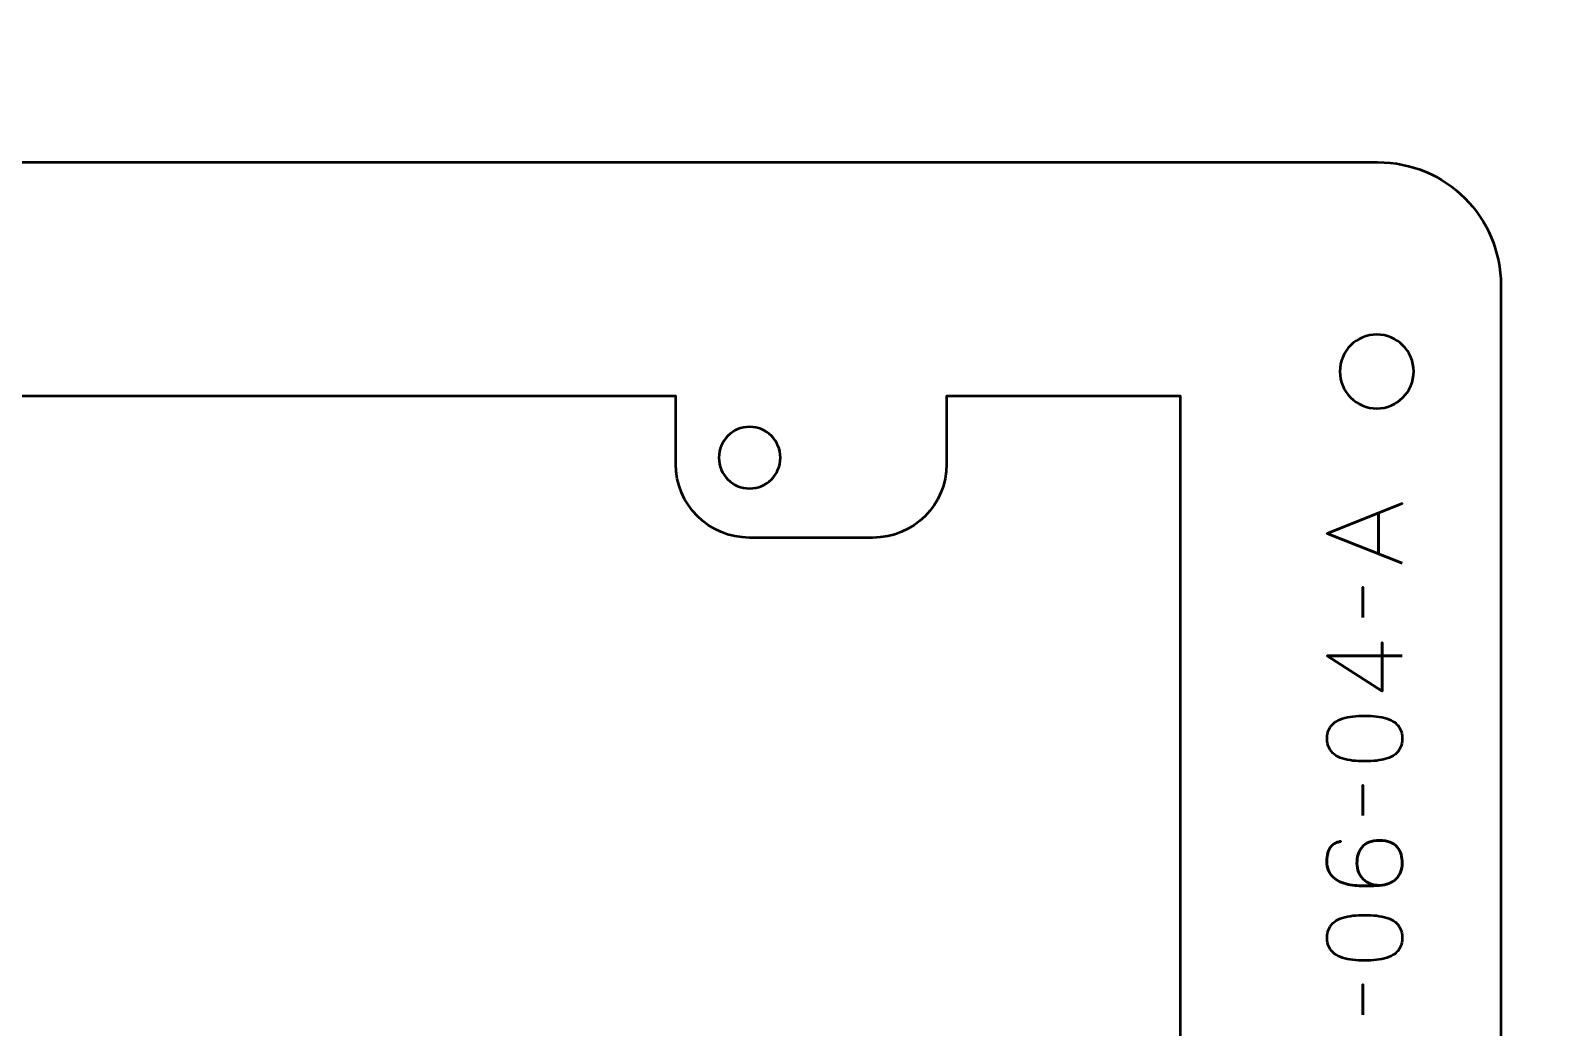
# Model space of a CAD drawing. Header units: centimetres. Extents: x -21 to 0, y -29.7 to 0.
# Drawn here: x -14.82 to -8.64, y -12.41 to -8.36 of the extents above; entities that cross this region are included whole.
import ezdxf

# ---------------------------------------------------------------- set-up
doc = ezdxf.new("R2010")
doc.units = ezdxf.units.CM
doc.header["$MEASUREMENT"] = 0
doc.layers.add('Layer 1', color=7, linetype='Continuous')

msp = doc.modelspace()

# ---------------------------------------------------------------- linework, layer by layer
at = {"layer": 'Layer 1', "color": 1, "lineweight": 53}
msp.add_open_spline([(-21.00003, -29.19995), (-21.00003, -29.19995), (-21.00003, -5.29992), (-21.00003, -5.29992), (-21.00003, -5.29992), (-21.00003, -5.21709), (-20.93286, -5.14992), (-20.85003, -5.14992), (-20.85003, -5.14992), (-20.7672, -5.14992), (-20.70003, -5.08275), (-20.70003, -4.99992), (-20.70003, -4.99992), (-20.70003, -4.91709), (-20.7672, -4.84992), (-20.85003, -4.84992), (-20.85003, -4.84992), (-20.93286, -4.84992), (-21.00003, -4.78275), (-21.00003, -4.69992), (-21.00003, -4.69992), (-21.00003, -4.61709), (-20.93286, -4.54992), (-20.85003, -4.54992), (-20.85003, -4.54992), (-20.7672, -4.54992), (-20.70003, -4.48275), (-20.70003, -4.39992), (-20.70003, -4.39992), (-20.70003, -4.31709), (-20.7672, -4.24992), (-20.85003, -4.24992), (-20.85003, -4.24992), (-20.93286, -4.24992), (-21.00003, -4.18275), (-21.00003, -4.09992), (-21.00003, -4.09992), (-21.00003, -4.01709), (-20.93286, -3.94992), (-20.85003, -3.94992), (-20.85003, -3.94992), (-20.7672, -3.94992), (-20.70003, -3.88275), (-20.70003, -3.79992), (-20.70003, -3.79992), (-20.70003, -3.71709), (-20.7672, -3.64992), (-20.85003, -3.64992), (-20.85003, -3.64992), (-20.93286, -3.64992), (-21.00003, -3.58275), (-21.00003, -3.49992), (-21.00003, -3.49992), (-21.00003, -3.41709), (-20.93286, -3.34992), (-20.85003, -3.34992), (-20.85003, -3.34992), (-20.7672, -3.34992), (-20.70003, -3.28275), (-20.70003, -3.19992), (-20.70003, -3.19992), (-20.70003, -3.11709), (-20.7672, -3.04992), (-20.85003, -3.04992), (-20.85003, -3.04992), (-20.93286, -3.04992), (-21.00003, -2.98275), (-21.00003, -2.89992), (-21.00003, -2.89992), (-21.00003, -2.81709), (-20.93286, -2.74992), (-20.85003, -2.74992), (-20.85003, -2.74992), (-20.7672, -2.74992), (-20.70003, -2.68275), (-20.70003, -2.59992), (-20.70003, -2.59992), (-20.70003, -2.51709), (-20.7672, -2.44992), (-20.85003, -2.44992), (-20.85003, -2.44992), (-20.93286, -2.44992), (-21.00003, -2.38275), (-21.00003, -2.29992), (-21.00003, -2.29992), (-21.00003, -2.21709), (-20.93286, -2.14992), (-20.85003, -2.14992), (-20.85003, -2.14992), (-20.7672, -2.14992), (-20.70003, -2.08275), (-20.70003, -1.99992), (-20.70003, -1.99992), (-20.70003, -1.91709), (-20.7672, -1.84992), (-20.85003, -1.84992), (-20.85003, -1.84992), (-20.93286, -1.84992), (-21.00003, -1.78275), (-21.00003, -1.69992), (-21.00003, -1.69992), (-21.00003, -1.61709), (-20.93286, -1.54992), (-20.85003, -1.54992), (-20.85003, -1.54992), (-20.7672, -1.54992), (-20.70003, -1.48275), (-20.70003, -1.39992), (-20.70003, -1.39992), (-20.70003, -1.31709), (-20.7672, -1.24992), (-20.85003, -1.24992), (-20.85003, -1.24992), (-20.93286, -1.24992), (-21.00003, -1.18275), (-21.00003, -1.09992), (-21.00003, -1.09992), (-21.00003, -1.09992), (-21.00003, -0.49992), (-21.00003, -0.49992), (-21.00003, -0.49992), (-21.00003, -0.22295), (-20.77694, 0.00004), (-20.49994, 0.00004), (-20.49994, 0.00004), (-20.49994, 0.00004), (-0.50008, 0.00004), (-0.50008, 0.00004), (-0.50008, 0.00004), (-0.22294, 0.00004), (0.00002, -0.22295), (0.00002, -0.49992), (0.00002, -0.49992), (0.00002, -0.49992), (0.00002, -29.19995), (0.00002, -29.19995), (0.00002, -29.19995), (0.00002, -29.47695), (-0.22294, -29.70004), (-0.50008, -29.70004), (-0.50008, -29.70004), (-0.50008, -29.70004), (-20.49994, -29.70004), (-20.49994, -29.70004), (-20.49994, -29.70004), (-20.77694, -29.70004), (-21.00003, -29.47695), (-21.00003, -29.19995)], degree=3, knots=[0, 0, 0, 0, 0.027027, 0.027027, 0.027027, 0.027027, 0.0540541, 0.0540541, 0.0540541, 0.0540541, 0.0810811, 0.0810811, 0.0810811, 0.0810811, 0.1081081, 0.1081081, 0.1081081, 0.1081081, 0.1351351, 0.1351351, 0.1351351, 0.1351351, 0.1621622, 0.1621622, 0.1621622, 0.1621622, 0.1891892, 0.1891892, 0.1891892, 0.1891892, 0.2162162, 0.2162162, 0.2162162, 0.2162162, 0.2432432, 0.2432432, 0.2432432, 0.2432432, 0.2702703, 0.2702703, 0.2702703, 0.2702703, 0.2972973, 0.2972973, 0.2972973, 0.2972973, 0.3243243, 0.3243243, 0.3243243, 0.3243243, 0.3513514, 0.3513514, 0.3513514, 0.3513514, 0.3783784, 0.3783784, 0.3783784, 0.3783784, 0.4054054, 0.4054054, 0.4054054, 0.4054054, 0.4324324, 0.4324324, 0.4324324, 0.4324324, 0.4594595, 0.4594595, 0.4594595, 0.4594595, 0.4864865, 0.4864865, 0.4864865, 0.4864865, 0.5135135, 0.5135135, 0.5135135, 0.5135135, 0.5405405, 0.5405405, 0.5405405, 0.5405405, 0.5675676, 0.5675676, 0.5675676, 0.5675676, 0.5945946, 0.5945946, 0.5945946, 0.5945946, 0.6216216, 0.6216216, 0.6216216, 0.6216216, 0.6486486, 0.6486486, 0.6486486, 0.6486486, 0.6756757, 0.6756757, 0.6756757, 0.6756757, 0.7027027, 0.7027027, 0.7027027, 0.7027027, 0.7297297, 0.7297297, 0.7297297, 0.7297297, 0.7567568, 0.7567568, 0.7567568, 0.7567568, 0.7837838, 0.7837838, 0.7837838, 0.7837838, 0.8108108, 0.8108108, 0.8108108, 0.8108108, 0.8378378, 0.8378378, 0.8378378, 0.8378378, 0.8648649, 0.8648649, 0.8648649, 0.8648649, 0.8918919, 0.8918919, 0.8918919, 0.8918919, 0.9189189, 0.9189189, 0.9189189, 0.9189189, 0.9459459, 0.9459459, 0.9459459, 0.9459459, 0.972973, 0.972973, 0.972973, 0.972973, 1, 1, 1, 1], dxfattribs=at)
at = {"layer": 'Layer 1', "color": 3, "lineweight": 53}
msp.add_open_spline([(-17.44996, -16.20001), (-17.44996, -16.20001), (-19.65006, -16.20001), (-19.65006, -16.20001), (-19.65006, -16.20001), (-19.92705, -16.20001), (-20.15001, -15.97692), (-20.15001, -15.69992), (-20.15001, -15.69992), (-20.15001, -15.69992), (-20.15001, -9.39995), (-20.15001, -9.39995), (-20.15001, -9.39995), (-20.15001, -9.12298), (-19.92705, -8.89999), (-19.65006, -8.89999), (-19.65006, -8.89999), (-19.65006, -8.89999), (-9.35009, -8.89999), (-9.35009, -8.89999), (-9.35009, -8.89999), (-9.07309, -8.89999), (-8.84999, -9.12298), (-8.84999, -9.39995), (-8.84999, -9.39995), (-8.84999, -9.39995), (-8.84999, -15.69992), (-8.84999, -15.69992), (-8.84999, -15.69992), (-8.84999, -15.97692), (-9.07309, -16.20001), (-9.35009, -16.20001), (-9.35009, -16.20001), (-9.35009, -16.20001), (-16.04996, -16.20001), (-16.04996, -16.20001)], degree=3, knots=[0, 0, 0, 0, 0.1111111, 0.1111111, 0.1111111, 0.1111111, 0.2222222, 0.2222222, 0.2222222, 0.2222222, 0.3333333, 0.3333333, 0.3333333, 0.3333333, 0.4444444, 0.4444444, 0.4444444, 0.4444444, 0.5555556, 0.5555556, 0.5555556, 0.5555556, 0.6666667, 0.6666667, 0.6666667, 0.6666667, 0.7777778, 0.7777778, 0.7777778, 0.7777778, 0.8888889, 0.8888889, 0.8888889, 0.8888889, 1, 1, 1, 1], dxfattribs=at)
at = {"layer": 'Layer 1', "lineweight": 53}
for points, knots in [([(-9.50367, -9.74998), (-9.50367, -9.66715), (-9.4365, -9.59998), (-9.35367, -9.59998), (-9.35367, -9.59998), (-9.27084, -9.59998), (-9.20367, -9.66715), (-9.20367, -9.74998), (-9.20367, -9.74998), (-9.20367, -9.83281), (-9.27084, -9.89998), (-9.35367, -9.89998), (-9.35367, -9.89998), (-9.4365, -9.89998), (-9.50367, -9.83281), (-9.50367, -9.74998)], [0, 0, 0, 0, 0.25, 0.25, 0.25, 0.25, 0.5, 0.5, 0.5, 0.5, 0.75, 0.75, 0.75, 0.75, 1, 1, 1, 1]), ([(-16.04996, -16.20001), (-16.04996, -16.20001), (-16.04996, -15.15), (-16.04996, -15.15), (-16.04996, -15.15), (-16.04996, -15.15), (-12.2, -15.15), (-12.2, -15.15), (-12.2, -15.15), (-12.2, -15.15), (-12.2, -15), (-12.2, -15), (-12.2, -15), (-12.2, -14.83434), (-12.06566, -14.7), (-11.9, -14.7), (-11.9, -14.7), (-11.9, -14.7), (-11.6, -14.7), (-11.6, -14.7), (-11.6, -14.7), (-11.43434, -14.7), (-11.3, -14.83434), (-11.3, -15), (-11.3, -15), (-11.3, -15), (-11.3, -15.25), (-11.3, -15.25), (-11.3, -15.25), (-11.3, -15.25), (-9.84996, -15.25), (-9.84996, -15.25), (-9.84996, -15.25), (-9.84996, -15.25), (-9.84996, -13.25), (-9.84996, -13.25), (-9.84996, -13.25), (-9.84996, -13.25), (-10.14996, -13.25), (-10.14996, -13.25), (-10.14996, -13.25), (-10.14996, -13.25), (-10.14996, -9.85), (-10.14996, -9.85), (-10.14996, -9.85), (-10.14996, -9.85), (-11.1, -9.85), (-11.1, -9.85), (-11.1, -9.85), (-11.1, -9.85), (-11.1, -10.12502), (-11.1, -10.12502), (-11.1, -10.12502), (-11.1, -10.29068), (-11.23434, -10.42502), (-11.4, -10.42502), (-11.4, -10.42502), (-11.4, -10.42502), (-11.9, -10.42502), (-11.9, -10.42502), (-11.9, -10.42502), (-12.06566, -10.42502), (-12.2, -10.29068), (-12.2, -10.12502), (-12.2, -10.12502), (-12.2, -10.12502), (-12.2, -9.85), (-12.2, -9.85), (-12.2, -9.85), (-12.2, -9.85), (-17.40001, -9.85), (-17.40001, -9.85), (-17.40001, -9.85), (-17.40001, -9.85), (-17.40001, -10.2), (-17.40001, -10.2), (-17.40001, -10.2), (-17.40001, -10.36566), (-17.53435, -10.5), (-17.70001, -10.5), (-17.70001, -10.5), (-17.70001, -10.5), (-17.94996, -10.5), (-17.94996, -10.5), (-17.94996, -10.5), (-17.94996, -10.5), (-17.94996, -11.25), (-17.94996, -11.25), (-17.94996, -11.25), (-17.94996, -11.41566), (-18.0843, -11.55), (-18.24996, -11.55), (-18.24996, -11.55), (-18.24996, -11.55), (-19.14996, -11.55), (-19.14996, -11.55), (-19.14996, -11.55), (-19.31562, -11.55), (-19.44996, -11.68434), (-19.44996, -11.85), (-19.44996, -11.85), (-19.44996, -11.85), (-19.44996, -13.15), (-19.44996, -13.15), (-19.44996, -13.15), (-19.44996, -13.31566), (-19.31562, -13.45), (-19.14996, -13.45), (-19.14996, -13.45), (-19.14996, -13.45), (-18.24996, -13.45), (-18.24996, -13.45), (-18.24996, -13.45), (-18.0843, -13.45), (-17.94996, -13.58434), (-17.94996, -13.75), (-17.94996, -13.75), (-17.94996, -13.75), (-17.94996, -14.7), (-17.94996, -14.7), (-17.94996, -14.7), (-17.94996, -14.7), (-17.6, -14.7), (-17.6, -14.7), (-17.6, -14.7), (-17.54534, -14.7), (-17.4941, -14.71463), (-17.44996, -14.74018), (-17.44996, -14.74018), (-17.44996, -14.74018), (-17.44996, -16.20001), (-17.44996, -16.20001)], [0, 0, 0, 0, 0.030303, 0.030303, 0.030303, 0.030303, 0.0606061, 0.0606061, 0.0606061, 0.0606061, 0.0909091, 0.0909091, 0.0909091, 0.0909091, 0.1212121, 0.1212121, 0.1212121, 0.1212121, 0.1515152, 0.1515152, 0.1515152, 0.1515152, 0.1818182, 0.1818182, 0.1818182, 0.1818182, 0.2121212, 0.2121212, 0.2121212, 0.2121212, 0.2424242, 0.2424242, 0.2424242, 0.2424242, 0.2727273, 0.2727273, 0.2727273, 0.2727273, 0.3030303, 0.3030303, 0.3030303, 0.3030303, 0.3333333, 0.3333333, 0.3333333, 0.3333333, 0.3636364, 0.3636364, 0.3636364, 0.3636364, 0.3939394, 0.3939394, 0.3939394, 0.3939394, 0.4242424, 0.4242424, 0.4242424, 0.4242424, 0.4545455, 0.4545455, 0.4545455, 0.4545455, 0.4848485, 0.4848485, 0.4848485, 0.4848485, 0.5151515, 0.5151515, 0.5151515, 0.5151515, 0.5454545, 0.5454545, 0.5454545, 0.5454545, 0.5757576, 0.5757576, 0.5757576, 0.5757576, 0.6060606, 0.6060606, 0.6060606, 0.6060606, 0.6363636, 0.6363636, 0.6363636, 0.6363636, 0.6666667, 0.6666667, 0.6666667, 0.6666667, 0.6969697, 0.6969697, 0.6969697, 0.6969697, 0.7272727, 0.7272727, 0.7272727, 0.7272727, 0.7575758, 0.7575758, 0.7575758, 0.7575758, 0.7878788, 0.7878788, 0.7878788, 0.7878788, 0.8181818, 0.8181818, 0.8181818, 0.8181818, 0.8484848, 0.8484848, 0.8484848, 0.8484848, 0.8787879, 0.8787879, 0.8787879, 0.8787879, 0.9090909, 0.9090909, 0.9090909, 0.9090909, 0.9393939, 0.9393939, 0.9393939, 0.9393939, 0.969697, 0.969697, 0.969697, 0.969697, 1, 1, 1, 1]), ([(-11.9, -9.975), (-11.83098, -9.975), (-11.775, -10.03098), (-11.775, -10.1), (-11.775, -10.1), (-11.775, -10.16902), (-11.83098, -10.225), (-11.9, -10.225), (-11.9, -10.225), (-11.96902, -10.225), (-12.025, -10.16902), (-12.025, -10.1), (-12.025, -10.1), (-12.025, -10.03098), (-11.96902, -9.975), (-11.9, -9.975)], [0, 0, 0, 0, 0.25, 0.25, 0.25, 0.25, 0.5, 0.5, 0.5, 0.5, 0.75, 0.75, 0.75, 0.75, 1, 1, 1, 1])]:
    msp.add_open_spline(points, degree=3, knots=knots, dxfattribs=at)
at = {"layer": 'Layer 1', "color": 5, "lineweight": 53}
for points, knots in [([(-9.25032, -10.52903), (-9.25032, -10.52903), (-9.55554, -10.40796), (-9.55554, -10.40796), (-9.55554, -10.40796), (-9.55554, -10.40796), (-9.25032, -10.28646), (-9.25032, -10.28646), (-9.25032, -10.28646), (-9.25032, -10.28646), (-9.55554, -10.40796), (-9.55554, -10.40796), (-9.55554, -10.40796), (-9.55554, -10.40796), (-9.25032, -10.52903), (-9.25032, -10.52903)], [0, 0, 0, 0, 0.25, 0.25, 0.25, 0.25, 0.5, 0.5, 0.5, 0.5, 0.75, 0.75, 0.75, 0.75, 1, 1, 1, 1]), ([(-9.34642, -10.49093), (-9.34642, -10.49093), (-9.34642, -10.32499), (-9.34642, -10.32499), (-9.34642, -10.32499), (-9.34642, -10.32499), (-9.34642, -10.49093), (-9.34642, -10.49093)], [0, 0, 0, 0, 0.5, 0.5, 0.5, 0.5, 1, 1, 1, 1]), ([(-9.40992, -10.74916), (-9.40992, -10.74916), (-9.40992, -10.62597), (-9.40992, -10.62597), (-9.40992, -10.62597), (-9.40992, -10.62597), (-9.40992, -10.74916), (-9.40992, -10.74916)], [0, 0, 0, 0, 0.5, 0.5, 0.5, 0.5, 1, 1, 1, 1]), ([(-9.25032, -10.9041), (-9.25032, -10.9041), (-9.55554, -10.9041), (-9.55554, -10.9041), (-9.55554, -10.9041), (-9.55554, -10.9041), (-9.3316, -11.04803), (-9.3316, -11.04803), (-9.3316, -11.04803), (-9.3316, -11.04803), (-9.3316, -10.84991), (-9.3316, -10.84991), (-9.3316, -10.84991), (-9.3316, -10.84991), (-9.3316, -11.04803), (-9.3316, -11.04803), (-9.3316, -11.04803), (-9.3316, -11.04803), (-9.55554, -10.9041), (-9.55554, -10.9041), (-9.55554, -10.9041), (-9.55554, -10.9041), (-9.25032, -10.9041), (-9.25032, -10.9041)], [0, 0, 0, 0, 0.1666667, 0.1666667, 0.1666667, 0.1666667, 0.3333333, 0.3333333, 0.3333333, 0.3333333, 0.5, 0.5, 0.5, 0.5, 0.6666667, 0.6666667, 0.6666667, 0.6666667, 0.8333333, 0.8333333, 0.8333333, 0.8333333, 1, 1, 1, 1]), ([(-9.25032, -11.24064), (-9.25039, -11.22583), (-9.253, -11.21306), (-9.25808, -11.2024), (-9.25808, -11.2024), (-9.26316, -11.19182), (-9.27043, -11.183), (-9.27967, -11.17595), (-9.27967, -11.17595), (-9.28898, -11.16896), (-9.29999, -11.16346), (-9.31269, -11.15937), (-9.31269, -11.15937), (-9.32539, -11.15534), (-9.33929, -11.15245), (-9.35453, -11.15083), (-9.35453, -11.15083), (-9.36977, -11.14913), (-9.38579, -11.14829), (-9.40272, -11.14836), (-9.40272, -11.14836), (-9.41958, -11.14829), (-9.4356, -11.14913), (-9.45077, -11.15083), (-9.45077, -11.15083), (-9.46594, -11.15245), (-9.47991, -11.15534), (-9.49261, -11.15937), (-9.49261, -11.15937), (-9.50524, -11.16346), (-9.51624, -11.16896), (-9.52563, -11.17595), (-9.52563, -11.17595), (-9.53494, -11.183), (-9.54221, -11.19182), (-9.54729, -11.2024), (-9.54729, -11.2024), (-9.55244, -11.21306), (-9.55505, -11.22583), (-9.55512, -11.24064), (-9.55512, -11.24064), (-9.55505, -11.25546), (-9.55244, -11.26823), (-9.54729, -11.27889), (-9.54729, -11.27889), (-9.54221, -11.28947), (-9.53494, -11.29829), (-9.52563, -11.30534), (-9.52563, -11.30534), (-9.51624, -11.31233), (-9.50524, -11.31783), (-9.49261, -11.32192), (-9.49261, -11.32192), (-9.47991, -11.32595), (-9.46594, -11.32884), (-9.45077, -11.33046), (-9.45077, -11.33046), (-9.4356, -11.33215), (-9.41958, -11.333), (-9.40272, -11.33293), (-9.40272, -11.33293), (-9.38579, -11.333), (-9.36977, -11.33215), (-9.35453, -11.33046), (-9.35453, -11.33046), (-9.33929, -11.32884), (-9.32539, -11.32595), (-9.31269, -11.32192), (-9.31269, -11.32192), (-9.29999, -11.31783), (-9.28898, -11.31233), (-9.27967, -11.30534), (-9.27967, -11.30534), (-9.27043, -11.29829), (-9.26316, -11.28947), (-9.25808, -11.27889), (-9.25808, -11.27889), (-9.253, -11.26823), (-9.25039, -11.25546), (-9.25032, -11.24064)], [0, 0, 0, 0, 0.05, 0.05, 0.05, 0.05, 0.1, 0.1, 0.1, 0.1, 0.15, 0.15, 0.15, 0.15, 0.2, 0.2, 0.2, 0.2, 0.25, 0.25, 0.25, 0.25, 0.3, 0.3, 0.3, 0.3, 0.35, 0.35, 0.35, 0.35, 0.4, 0.4, 0.4, 0.4, 0.45, 0.45, 0.45, 0.45, 0.5, 0.5, 0.5, 0.5, 0.55, 0.55, 0.55, 0.55, 0.6, 0.6, 0.6, 0.6, 0.65, 0.65, 0.65, 0.65, 0.7, 0.7, 0.7, 0.7, 0.75, 0.75, 0.75, 0.75, 0.8, 0.8, 0.8, 0.8, 0.85, 0.85, 0.85, 0.85, 0.9, 0.9, 0.9, 0.9, 0.95, 0.95, 0.95, 0.95, 1, 1, 1, 1]), ([(-9.25032, -11.24064), (-9.25039, -11.22583), (-9.253, -11.21306), (-9.25808, -11.2024), (-9.25808, -11.2024), (-9.26316, -11.19182), (-9.27043, -11.183), (-9.27967, -11.17595), (-9.27967, -11.17595), (-9.28898, -11.16896), (-9.29999, -11.16346), (-9.31269, -11.15937), (-9.31269, -11.15937), (-9.32539, -11.15534), (-9.33929, -11.15245), (-9.35453, -11.15083), (-9.35453, -11.15083), (-9.36977, -11.14913), (-9.38579, -11.14829), (-9.40272, -11.14836), (-9.40272, -11.14836), (-9.41958, -11.14829), (-9.4356, -11.14913), (-9.45077, -11.15083), (-9.45077, -11.15083), (-9.46594, -11.15245), (-9.47991, -11.15534), (-9.49261, -11.15937), (-9.49261, -11.15937), (-9.50524, -11.16346), (-9.51624, -11.16896), (-9.52563, -11.17595), (-9.52563, -11.17595), (-9.53494, -11.183), (-9.54221, -11.19182), (-9.54729, -11.2024), (-9.54729, -11.2024), (-9.55244, -11.21306), (-9.55505, -11.22583), (-9.55512, -11.24064), (-9.55512, -11.24064), (-9.55505, -11.25546), (-9.55244, -11.26823), (-9.54729, -11.27889), (-9.54729, -11.27889), (-9.54221, -11.28947), (-9.53494, -11.29829), (-9.52563, -11.30534), (-9.52563, -11.30534), (-9.51624, -11.31233), (-9.50524, -11.31783), (-9.49261, -11.32192), (-9.49261, -11.32192), (-9.47991, -11.32595), (-9.46594, -11.32884), (-9.45077, -11.33046), (-9.45077, -11.33046), (-9.4356, -11.33215), (-9.41958, -11.333), (-9.40272, -11.33293), (-9.40272, -11.33293), (-9.38579, -11.333), (-9.36977, -11.33215), (-9.35453, -11.33046), (-9.35453, -11.33046), (-9.33929, -11.32884), (-9.32539, -11.32595), (-9.31269, -11.32192), (-9.31269, -11.32192), (-9.29999, -11.31783), (-9.28898, -11.31233), (-9.27967, -11.30534), (-9.27967, -11.30534), (-9.27043, -11.29829), (-9.26316, -11.28947), (-9.25808, -11.27889), (-9.25808, -11.27889), (-9.253, -11.26823), (-9.25039, -11.25546), (-9.25032, -11.24064)], [0, 0, 0, 0, 0.05, 0.05, 0.05, 0.05, 0.1, 0.1, 0.1, 0.1, 0.15, 0.15, 0.15, 0.15, 0.2, 0.2, 0.2, 0.2, 0.25, 0.25, 0.25, 0.25, 0.3, 0.3, 0.3, 0.3, 0.35, 0.35, 0.35, 0.35, 0.4, 0.4, 0.4, 0.4, 0.45, 0.45, 0.45, 0.45, 0.5, 0.5, 0.5, 0.5, 0.55, 0.55, 0.55, 0.55, 0.6, 0.6, 0.6, 0.6, 0.65, 0.65, 0.65, 0.65, 0.7, 0.7, 0.7, 0.7, 0.75, 0.75, 0.75, 0.75, 0.8, 0.8, 0.8, 0.8, 0.85, 0.85, 0.85, 0.85, 0.9, 0.9, 0.9, 0.9, 0.95, 0.95, 0.95, 0.95, 1, 1, 1, 1]), ([(-9.40992, -11.55306), (-9.40992, -11.55306), (-9.40992, -11.42987), (-9.40992, -11.42987), (-9.40992, -11.42987), (-9.40992, -11.42987), (-9.40992, -11.55306), (-9.40992, -11.55306)], [0, 0, 0, 0, 0.5, 0.5, 0.5, 0.5, 1, 1, 1, 1]), ([(-9.34218, -11.83711), (-9.35601, -11.83704), (-9.3685, -11.83479), (-9.37972, -11.83027), (-9.37972, -11.83027), (-9.39101, -11.82583), (-9.40067, -11.81955), (-9.40872, -11.81143), (-9.40872, -11.81143), (-9.41683, -11.80339), (-9.42304, -11.79386), (-9.42741, -11.783), (-9.42741, -11.783), (-9.43179, -11.77213), (-9.43397, -11.76021), (-9.43405, -11.74737), (-9.43405, -11.74737), (-9.43412, -11.73446), (-9.43249, -11.72239), (-9.42925, -11.71117), (-9.42925, -11.71117), (-9.42607, -11.69995), (-9.42085, -11.69015), (-9.41365, -11.68161), (-9.41365, -11.68161), (-9.40653, -11.67307), (-9.39707, -11.66637), (-9.38529, -11.66157), (-9.38529, -11.66157), (-9.37351, -11.65678), (-9.35919, -11.65431), (-9.34218, -11.65424), (-9.34218, -11.65424), (-9.32518, -11.65431), (-9.31086, -11.65678), (-9.29907, -11.66157), (-9.29907, -11.66157), (-9.28729, -11.66637), (-9.27784, -11.67307), (-9.27071, -11.68161), (-9.27071, -11.68161), (-9.26351, -11.69015), (-9.25829, -11.69995), (-9.25512, -11.71117), (-9.25512, -11.71117), (-9.25187, -11.72239), (-9.25025, -11.73446), (-9.25032, -11.74737), (-9.25032, -11.74737), (-9.25039, -11.76021), (-9.25258, -11.77199), (-9.25695, -11.78279), (-9.25695, -11.78279), (-9.26133, -11.79351), (-9.26754, -11.80282), (-9.27558, -11.8108), (-9.27558, -11.8108), (-9.28369, -11.81877), (-9.29336, -11.82505), (-9.30458, -11.82956), (-9.30458, -11.82956), (-9.31587, -11.83415), (-9.32835, -11.83662), (-9.34218, -11.83711), (-9.34218, -11.83711), (-9.34917, -11.8374), (-9.35749, -11.83775), (-9.36716, -11.83824), (-9.36716, -11.83824), (-9.3769, -11.83874), (-9.38748, -11.83902), (-9.39884, -11.83909), (-9.39884, -11.83909), (-9.41027, -11.83916), (-9.42205, -11.83881), (-9.43412, -11.83789), (-9.43412, -11.83789), (-9.44625, -11.83704), (-9.45818, -11.83535), (-9.46989, -11.83288), (-9.46989, -11.83288), (-9.48167, -11.83041), (-9.49275, -11.82688), (-9.50312, -11.82223), (-9.50312, -11.82223), (-9.51349, -11.81757), (-9.52266, -11.81157), (-9.53064, -11.80416), (-9.53064, -11.80416), (-9.53861, -11.79669), (-9.54489, -11.78758), (-9.54947, -11.77679), (-9.54947, -11.77679), (-9.55399, -11.76599), (-9.55632, -11.75322), (-9.55639, -11.73848), (-9.55639, -11.73848), (-9.55632, -11.72564), (-9.55505, -11.71477), (-9.55258, -11.70574), (-9.55258, -11.70574), (-9.55011, -11.69671), (-9.54679, -11.6893), (-9.5427, -11.68337), (-9.5427, -11.68337), (-9.53854, -11.67752), (-9.53402, -11.67286), (-9.52901, -11.66948), (-9.52901, -11.66948), (-9.52407, -11.66609), (-9.51906, -11.66355), (-9.51405, -11.662), (-9.51405, -11.662), (-9.50905, -11.66037), (-9.50439, -11.65932), (-9.50008, -11.65889), (-9.50008, -11.65889), (-9.50439, -11.65932), (-9.50905, -11.66037), (-9.51405, -11.662), (-9.51405, -11.662), (-9.51906, -11.66355), (-9.52407, -11.66609), (-9.52901, -11.66948), (-9.52901, -11.66948), (-9.53402, -11.67286), (-9.53854, -11.67752), (-9.5427, -11.68337), (-9.5427, -11.68337), (-9.54679, -11.6893), (-9.55011, -11.69671), (-9.55258, -11.70574), (-9.55258, -11.70574), (-9.55505, -11.71477), (-9.55632, -11.72564), (-9.55639, -11.73848), (-9.55639, -11.73848), (-9.55632, -11.75322), (-9.55399, -11.76599), (-9.54947, -11.77679), (-9.54947, -11.77679), (-9.54489, -11.78758), (-9.53861, -11.79669), (-9.53064, -11.80416), (-9.53064, -11.80416), (-9.52266, -11.81157), (-9.51349, -11.81757), (-9.50312, -11.82223), (-9.50312, -11.82223), (-9.49275, -11.82688), (-9.48167, -11.83041), (-9.46989, -11.83288), (-9.46989, -11.83288), (-9.45818, -11.83535), (-9.44625, -11.83704), (-9.43412, -11.83789), (-9.43412, -11.83789), (-9.42205, -11.83881), (-9.41027, -11.83916), (-9.39884, -11.83909), (-9.39884, -11.83909), (-9.38748, -11.83902), (-9.3769, -11.83874), (-9.36716, -11.83824), (-9.36716, -11.83824), (-9.35749, -11.83775), (-9.34917, -11.8374), (-9.34218, -11.83711), (-9.34218, -11.83711), (-9.32835, -11.83662), (-9.31587, -11.83415), (-9.30458, -11.82956), (-9.30458, -11.82956), (-9.29336, -11.82505), (-9.28369, -11.81877), (-9.27558, -11.8108), (-9.27558, -11.8108), (-9.26754, -11.80282), (-9.26133, -11.79351), (-9.25695, -11.78279), (-9.25695, -11.78279), (-9.25258, -11.77199), (-9.25039, -11.76021), (-9.25032, -11.74737), (-9.25032, -11.74737), (-9.25025, -11.73446), (-9.25187, -11.72239), (-9.25512, -11.71117), (-9.25512, -11.71117), (-9.25829, -11.69995), (-9.26351, -11.69015), (-9.27071, -11.68161), (-9.27071, -11.68161), (-9.27784, -11.67307), (-9.28729, -11.66637), (-9.29907, -11.66157), (-9.29907, -11.66157), (-9.31086, -11.65678), (-9.32518, -11.65431), (-9.34218, -11.65424), (-9.34218, -11.65424), (-9.35919, -11.65431), (-9.37351, -11.65678), (-9.38529, -11.66157), (-9.38529, -11.66157), (-9.39707, -11.66637), (-9.40653, -11.67307), (-9.41365, -11.68161), (-9.41365, -11.68161), (-9.42085, -11.69015), (-9.42607, -11.69995), (-9.42925, -11.71117), (-9.42925, -11.71117), (-9.43249, -11.72239), (-9.43412, -11.73446), (-9.43405, -11.74737), (-9.43405, -11.74737), (-9.43397, -11.76021), (-9.43179, -11.77213), (-9.42741, -11.783), (-9.42741, -11.783), (-9.42304, -11.79386), (-9.41683, -11.80339), (-9.40872, -11.81143), (-9.40872, -11.81143), (-9.40067, -11.81955), (-9.39101, -11.82583), (-9.37972, -11.83027), (-9.37972, -11.83027), (-9.3685, -11.83479), (-9.35601, -11.83704), (-9.34218, -11.83711)], [0, 0, 0, 0, 0.0172414, 0.0172414, 0.0172414, 0.0172414, 0.0344828, 0.0344828, 0.0344828, 0.0344828, 0.0517241, 0.0517241, 0.0517241, 0.0517241, 0.0689655, 0.0689655, 0.0689655, 0.0689655, 0.0862069, 0.0862069, 0.0862069, 0.0862069, 0.1034483, 0.1034483, 0.1034483, 0.1034483, 0.1206897, 0.1206897, 0.1206897, 0.1206897, 0.137931, 0.137931, 0.137931, 0.137931, 0.1551724, 0.1551724, 0.1551724, 0.1551724, 0.1724138, 0.1724138, 0.1724138, 0.1724138, 0.1896552, 0.1896552, 0.1896552, 0.1896552, 0.2068966, 0.2068966, 0.2068966, 0.2068966, 0.2241379, 0.2241379, 0.2241379, 0.2241379, 0.2413793, 0.2413793, 0.2413793, 0.2413793, 0.2586207, 0.2586207, 0.2586207, 0.2586207, 0.2758621, 0.2758621, 0.2758621, 0.2758621, 0.2931034, 0.2931034, 0.2931034, 0.2931034, 0.3103448, 0.3103448, 0.3103448, 0.3103448, 0.3275862, 0.3275862, 0.3275862, 0.3275862, 0.3448276, 0.3448276, 0.3448276, 0.3448276, 0.362069, 0.362069, 0.362069, 0.362069, 0.3793103, 0.3793103, 0.3793103, 0.3793103, 0.3965517, 0.3965517, 0.3965517, 0.3965517, 0.4137931, 0.4137931, 0.4137931, 0.4137931, 0.4310345, 0.4310345, 0.4310345, 0.4310345, 0.4482759, 0.4482759, 0.4482759, 0.4482759, 0.4655172, 0.4655172, 0.4655172, 0.4655172, 0.4827586, 0.4827586, 0.4827586, 0.4827586, 0.5, 0.5, 0.5, 0.5, 0.5172414, 0.5172414, 0.5172414, 0.5172414, 0.5344828, 0.5344828, 0.5344828, 0.5344828, 0.5517241, 0.5517241, 0.5517241, 0.5517241, 0.5689655, 0.5689655, 0.5689655, 0.5689655, 0.5862069, 0.5862069, 0.5862069, 0.5862069, 0.6034483, 0.6034483, 0.6034483, 0.6034483, 0.6206897, 0.6206897, 0.6206897, 0.6206897, 0.637931, 0.637931, 0.637931, 0.637931, 0.6551724, 0.6551724, 0.6551724, 0.6551724, 0.6724138, 0.6724138, 0.6724138, 0.6724138, 0.6896552, 0.6896552, 0.6896552, 0.6896552, 0.7068966, 0.7068966, 0.7068966, 0.7068966, 0.7241379, 0.7241379, 0.7241379, 0.7241379, 0.7413793, 0.7413793, 0.7413793, 0.7413793, 0.7586207, 0.7586207, 0.7586207, 0.7586207, 0.7758621, 0.7758621, 0.7758621, 0.7758621, 0.7931034, 0.7931034, 0.7931034, 0.7931034, 0.8103448, 0.8103448, 0.8103448, 0.8103448, 0.8275862, 0.8275862, 0.8275862, 0.8275862, 0.8448276, 0.8448276, 0.8448276, 0.8448276, 0.862069, 0.862069, 0.862069, 0.862069, 0.8793103, 0.8793103, 0.8793103, 0.8793103, 0.8965517, 0.8965517, 0.8965517, 0.8965517, 0.9137931, 0.9137931, 0.9137931, 0.9137931, 0.9310345, 0.9310345, 0.9310345, 0.9310345, 0.9482759, 0.9482759, 0.9482759, 0.9482759, 0.9655172, 0.9655172, 0.9655172, 0.9655172, 0.9827586, 0.9827586, 0.9827586, 0.9827586, 1, 1, 1, 1]), ([(-9.25032, -12.04962), (-9.25039, -12.03481), (-9.253, -12.02204), (-9.25808, -12.01138), (-9.25808, -12.01138), (-9.26316, -12.0008), (-9.27043, -11.99198), (-9.27967, -11.98493), (-9.27967, -11.98493), (-9.28898, -11.97794), (-9.29999, -11.97244), (-9.31269, -11.96835), (-9.31269, -11.96835), (-9.32539, -11.96432), (-9.33929, -11.96143), (-9.35453, -11.95981), (-9.35453, -11.95981), (-9.36977, -11.95811), (-9.38579, -11.95727), (-9.40272, -11.95734), (-9.40272, -11.95734), (-9.41958, -11.95727), (-9.4356, -11.95811), (-9.45077, -11.95981), (-9.45077, -11.95981), (-9.46594, -11.96143), (-9.47991, -11.96432), (-9.49261, -11.96835), (-9.49261, -11.96835), (-9.50524, -11.97244), (-9.51624, -11.97794), (-9.52563, -11.98493), (-9.52563, -11.98493), (-9.53494, -11.99198), (-9.54221, -12.0008), (-9.54729, -12.01138), (-9.54729, -12.01138), (-9.55244, -12.02204), (-9.55505, -12.03481), (-9.55512, -12.04962), (-9.55512, -12.04962), (-9.55505, -12.06444), (-9.55244, -12.07721), (-9.54729, -12.08787), (-9.54729, -12.08787), (-9.54221, -12.09845), (-9.53494, -12.10727), (-9.52563, -12.11432), (-9.52563, -12.11432), (-9.51624, -12.12131), (-9.50524, -12.12681), (-9.49261, -12.1309), (-9.49261, -12.1309), (-9.47991, -12.13493), (-9.46594, -12.13782), (-9.45077, -12.13944), (-9.45077, -12.13944), (-9.4356, -12.14113), (-9.41958, -12.14198), (-9.40272, -12.14191), (-9.40272, -12.14191), (-9.38579, -12.14198), (-9.36977, -12.14113), (-9.35453, -12.13944), (-9.35453, -12.13944), (-9.33929, -12.13782), (-9.32539, -12.13493), (-9.31269, -12.1309), (-9.31269, -12.1309), (-9.29999, -12.12681), (-9.28898, -12.12131), (-9.27967, -12.11432), (-9.27967, -12.11432), (-9.27043, -12.10727), (-9.26316, -12.09845), (-9.25808, -12.08787), (-9.25808, -12.08787), (-9.253, -12.07721), (-9.25039, -12.06444), (-9.25032, -12.04962)], [0, 0, 0, 0, 0.05, 0.05, 0.05, 0.05, 0.1, 0.1, 0.1, 0.1, 0.15, 0.15, 0.15, 0.15, 0.2, 0.2, 0.2, 0.2, 0.25, 0.25, 0.25, 0.25, 0.3, 0.3, 0.3, 0.3, 0.35, 0.35, 0.35, 0.35, 0.4, 0.4, 0.4, 0.4, 0.45, 0.45, 0.45, 0.45, 0.5, 0.5, 0.5, 0.5, 0.55, 0.55, 0.55, 0.55, 0.6, 0.6, 0.6, 0.6, 0.65, 0.65, 0.65, 0.65, 0.7, 0.7, 0.7, 0.7, 0.75, 0.75, 0.75, 0.75, 0.8, 0.8, 0.8, 0.8, 0.85, 0.85, 0.85, 0.85, 0.9, 0.9, 0.9, 0.9, 0.95, 0.95, 0.95, 0.95, 1, 1, 1, 1]), ([(-9.25032, -12.04962), (-9.25039, -12.03481), (-9.253, -12.02204), (-9.25808, -12.01138), (-9.25808, -12.01138), (-9.26316, -12.0008), (-9.27043, -11.99198), (-9.27967, -11.98493), (-9.27967, -11.98493), (-9.28898, -11.97794), (-9.29999, -11.97244), (-9.31269, -11.96835), (-9.31269, -11.96835), (-9.32539, -11.96432), (-9.33929, -11.96143), (-9.35453, -11.95981), (-9.35453, -11.95981), (-9.36977, -11.95811), (-9.38579, -11.95727), (-9.40272, -11.95734), (-9.40272, -11.95734), (-9.41958, -11.95727), (-9.4356, -11.95811), (-9.45077, -11.95981), (-9.45077, -11.95981), (-9.46594, -11.96143), (-9.47991, -11.96432), (-9.49261, -11.96835), (-9.49261, -11.96835), (-9.50524, -11.97244), (-9.51624, -11.97794), (-9.52563, -11.98493), (-9.52563, -11.98493), (-9.53494, -11.99198), (-9.54221, -12.0008), (-9.54729, -12.01138), (-9.54729, -12.01138), (-9.55244, -12.02204), (-9.55505, -12.03481), (-9.55512, -12.04962), (-9.55512, -12.04962), (-9.55505, -12.06444), (-9.55244, -12.07721), (-9.54729, -12.08787), (-9.54729, -12.08787), (-9.54221, -12.09845), (-9.53494, -12.10727), (-9.52563, -12.11432), (-9.52563, -12.11432), (-9.51624, -12.12131), (-9.50524, -12.12681), (-9.49261, -12.1309), (-9.49261, -12.1309), (-9.47991, -12.13493), (-9.46594, -12.13782), (-9.45077, -12.13944), (-9.45077, -12.13944), (-9.4356, -12.14113), (-9.41958, -12.14198), (-9.40272, -12.14191), (-9.40272, -12.14191), (-9.38579, -12.14198), (-9.36977, -12.14113), (-9.35453, -12.13944), (-9.35453, -12.13944), (-9.33929, -12.13782), (-9.32539, -12.13493), (-9.31269, -12.1309), (-9.31269, -12.1309), (-9.29999, -12.12681), (-9.28898, -12.12131), (-9.27967, -12.11432), (-9.27967, -12.11432), (-9.27043, -12.10727), (-9.26316, -12.09845), (-9.25808, -12.08787), (-9.25808, -12.08787), (-9.253, -12.07721), (-9.25039, -12.06444), (-9.25032, -12.04962)], [0, 0, 0, 0, 0.05, 0.05, 0.05, 0.05, 0.1, 0.1, 0.1, 0.1, 0.15, 0.15, 0.15, 0.15, 0.2, 0.2, 0.2, 0.2, 0.25, 0.25, 0.25, 0.25, 0.3, 0.3, 0.3, 0.3, 0.35, 0.35, 0.35, 0.35, 0.4, 0.4, 0.4, 0.4, 0.45, 0.45, 0.45, 0.45, 0.5, 0.5, 0.5, 0.5, 0.55, 0.55, 0.55, 0.55, 0.6, 0.6, 0.6, 0.6, 0.65, 0.65, 0.65, 0.65, 0.7, 0.7, 0.7, 0.7, 0.75, 0.75, 0.75, 0.75, 0.8, 0.8, 0.8, 0.8, 0.85, 0.85, 0.85, 0.85, 0.9, 0.9, 0.9, 0.9, 0.95, 0.95, 0.95, 0.95, 1, 1, 1, 1]), ([(-9.40992, -12.36204), (-9.40992, -12.36204), (-9.40992, -12.23885), (-9.40992, -12.23885), (-9.40992, -12.23885), (-9.40992, -12.23885), (-9.40992, -12.36204), (-9.40992, -12.36204)], [0, 0, 0, 0, 0.5, 0.5, 0.5, 0.5, 1, 1, 1, 1])]:
    msp.add_open_spline(points, degree=3, knots=knots, dxfattribs=at)

doc.saveas('drawing.dxf')
